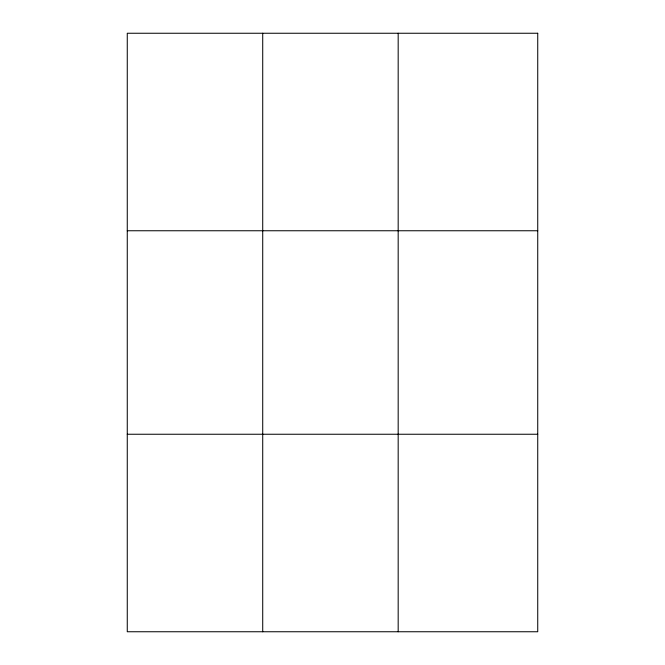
<?xml version="1.0" encoding="UTF-8"?>
<svg xmlns="http://www.w3.org/2000/svg" width="665" height="665" viewBox="0 0 665 665"><rect width="100%" height="100%" fill="white"/><g stroke="black" fill="none" stroke-linecap="round" stroke-linejoin="round"><path stroke-width="1" d="M262.717 631.75L262.717 33.25M398.177 631.75L398.177 33.25M127.264 230.755L537.736 230.755M127.264 434.245L537.736 434.245M537.736 33.25L537.736 631.75L127.264 631.75L127.264 33.25L537.736 33.25"/></g></svg>
